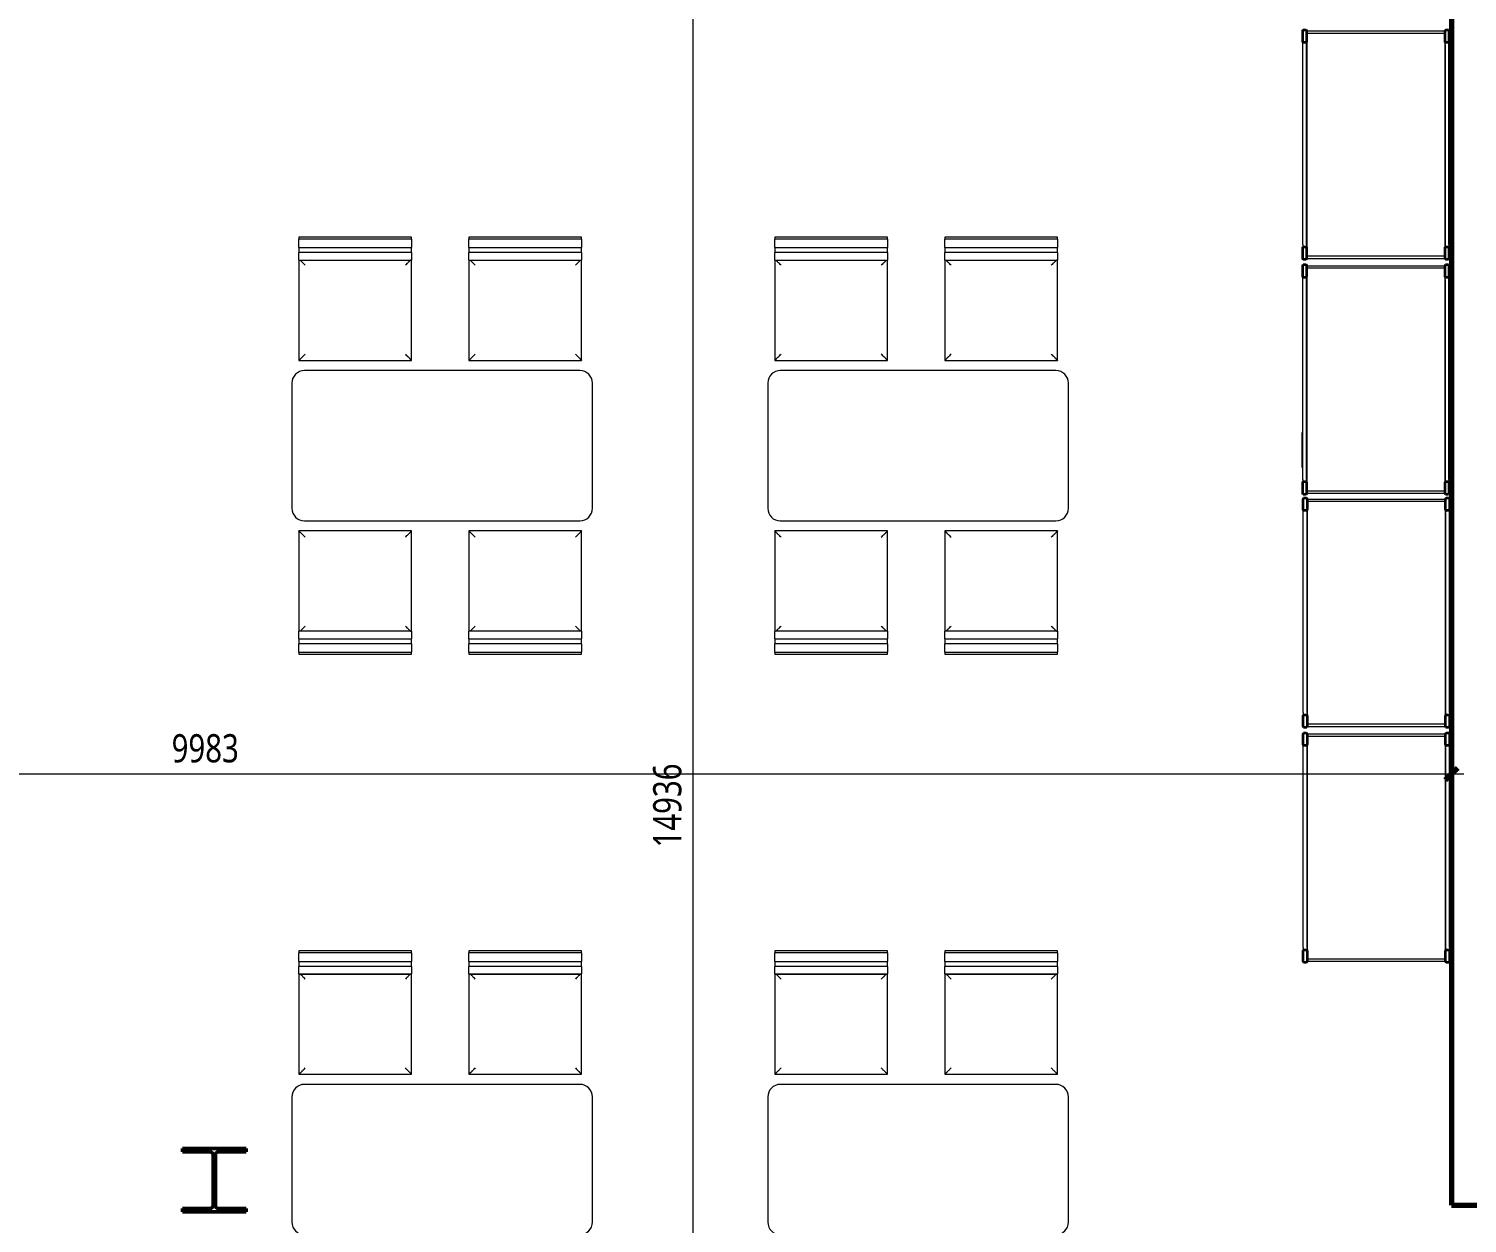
# Model space of a CAD drawing. Header units: millimetres. Extents: x -43239 to -23104, y -13901 to 9341.
# Drawn here: x -34318 to -28575, y -5466 to -697 of the extents above; entities that cross this region are included whole.
import ezdxf

# ---------------------------------------------------------------- set-up
doc = ezdxf.new("R2010")
doc.units = ezdxf.units.MM
for name, color, linetype, lineweight in [('A-ANNO-DIMS', 211, 'Continuous', 9), ('A-ANNO-DIMS-50', 211, 'Continuous', 9), ('A-DETL', 90, 'Continuous', 9), ('A-GENM', 13, 'Continuous', 9), ('A-WALL', 113, 'Continuous', 18), ('I-FURN', 30, 'Continuous', 9), ('S-COLS', 52, 'Continuous', 9)]:
    doc.layers.add(name, color=color, linetype=linetype, lineweight=lineweight)
doc.styles.add('Trebuchet MS', font='trebuc.ttf', dxfattribs={"width": 0.8, "height": 112.5})
doc.dimstyles.new('Linear_-_2_25mm_Trebuchet_MS', dxfattribs={"dimscale": 304.8, "dimtxt": 115.981977, "dimasz": 0.164042, "dimexe": 0.246063, "dimexo": 0.246063, "dimgap": 0.049213, "dimtad": 1, "dimdec": 0, "dimzin": 0, "dimdsep": 46, "dimtxsty": 'Trebuchet MS', "dimblk1": 'OBLIQUE', "dimblk2": 'OBLIQUE', "dimsah": 1, "dimcen": 0.09, "dimdle": 0.164042, "dimazin": 0, "dimtfac": 1, "dimtdec": 4, "dimtix": 1, "dimtmove": 0, "dimatfit": 3, "dimfxl": 1, "dimtvp": 1, "dimtolj": 1, "dimtzin": 0, "dimarcsym": 2})

# ---------------------------------------------------------------- blocks, each defined once
blk = doc.blocks.new('UC-Universal Column-Column - 254x254x73UC-V13-Comedor')
at = {"layer": 'S-COLS'}
h = blk.add_hatch(dxfattribs=at)
h.set_pattern_fill('FP1_9', color=256, style=0, pattern_type=2)
h.set_pattern_definition([(45, (33577.36, 5293.68), (-125.7236, 125.7236), []), (45, (33577.36, 5484.18), (-125.7236, 125.7236), [])])
h.paths.add_polyline_path([(-127.3, -127.1), (127.3, -127.1), (127.3, -112.9), (17, -112.9), (8, -109.1), (4.3, -100.2), (4.3, 100.1), (8, 109.1), (17, 112.8), (127.3, 112.8), (127.3, 127), (-127.3, 127), (-126.8, 112.8), (-17, 112.8), (-7.9, 108.8), (-4.3, 100.1), (-4.3, -100.2), (-8, -109.1), (-17, -112.9), (-127.3, -112.9)])
at = {"layer": 'S-COLS', "lineweight": 50}
for p, q in [((127.3, 127), (-127.3, 127)), ((-127.3, 127), (-127.3, 112.8)), ((127.3, 112.8), (127.3, 127)), ((-127.3, 112.8), (-17, 112.8)), ((-4.3, 100.1), (-4.3, -100.2)), ((4.3, -100.2), (4.3, 100.1)), ((17, 112.8), (127.3, 112.8)), ((-17, -112.9), (-127.3, -112.9)), ((-127.3, -112.9), (-127.3, -127.1)), ((127.3, -112.9), (17, -112.9)), ((127.3, -127.1), (127.3, -112.9)), ((-127.3, -127.1), (127.3, -127.1))]:
    blk.add_line(p, q, dxfattribs=at)
for centre, start, end in [((-17, 100.1), 0, 90), ((17, 100.1), 90, 180), ((-17, -100.2), 270, 0), ((17, -100.2), 180, 270)]:
    blk.add_arc(centre, 12.7, start, end, dxfattribs=at)
blk = doc.blocks.new('Estante microondas - Estante microondas-3150860-Comedor')
at = {"layer": 'A-GENM'}
for p, q in [((-275.8, 432.4), (-276, 431.6)), ((-276, 431.5), (-276, 431.6)), ((-276, 431.6), (-276, 429.1)), ((-276, 431.5), (-276, 428.7)), ((-276, 424.6), (-276, 429.1)), ((-276, 428.7), (-276, 424)), ((-276, 419.4), (-276, 424.6)), ((-276, 418.8), (-276, 424)), ((-276, 414.7), (-276, 419.4)), ((-276, 414.3), (-276, 418.8)), ((-276, 412), (-276, 414.7)), ((-276, 411.8), (-276, 414.3)), ((-276, 411.8), (-276, 412)), ((-275.8, 411), (-276, 411.8)), ((-275.3, 433), (-275.8, 432.4)), ((-275.3, 410.4), (-275.8, 411)), ((-275, 445.9), (-275.3, 443.1)), ((-275.3, 443.1), (-275.3, 414.4)), ((-275.3, 403.5), (-275.3, 414.4)), ((-275.2, 402.4), (-275.3, 403.5)), ((-275.3, 403.5), (-275.3, 400.9)), ((-275.3, 403.5), (-275.3, 400.9)), ((-274.8, 399.5), (-275.2, 402.4)), ((-274.8, 399.5), (-275.2, 402.4)), ((-274.8, 399.5), (-275.2, 402.4)), ((-274.8, 447.1), (-275, 445.9)), ((-274, 448.3), (-274.8, 447.1)), ((-274, 448.3), (-274.8, 447.1)), ((-273.7, 448.7), (-274, 448.3)), ((-265.4, 448.7), (-273.7, 448.7)), ((-265.4, 448.7), (-262.1, 448.7)), ((-262.1, 448.7), (-261.3, 447.5)), ((-261.3, 447.5), (-260.9, 447.1)), ((-260.9, 447.1), (-260.6, 444.2)), ((-260.8, 400.6), (-260.5, 403.5)), ((-260.6, 444.2), (-260.5, 443.1)), ((-260.5, 443.1), (-260.5, 431.8)), ((-260.5, 403.5), (-260.5, 431.8)), ((-260.5, 403.5), (-260.5, 400.9)), ((-260.4, 438.2), (-259.7, 438.2)), ((293.1, 433.9), (-260.4, 433.9)), ((-260.4, 403.5), (-260.4, 392.9)), ((-260.4, 403.5), (-260.4, 392.9)), ((-258.5, 444), (-259.7, 439.8)), ((-259.7, 439.8), (-259.7, -459.8)), ((-258.5, 444), (291.1, 444)), ((291.1, 444), (292.3, 439.8)), ((292.3, -459.8), (292.3, 439.8)), ((292.3, 438.2), (293.1, 438.2)), ((293.2, 444.2), (293.1, 443.1)), ((293.1, 443.1), (293.1, 431.8)), ((293.1, 403.5), (293.1, 431.8)), ((293.1, 403.5), (293.4, 400.6)), ((293.1, 403.5), (293.1, 400.9)), ((293.5, 447.1), (293.2, 444.2)), ((293.2, 444.2), (293.5, 447.1)), ((293.9, 447.5), (293.5, 447.1)), ((294.7, 448.7), (293.9, 447.5)), ((294.7, 448.7), (298, 448.7)), ((306.3, 448.7), (298, 448.7)), ((306.6, 448.3), (306.3, 448.7)), ((306.6, 448.3), (307.4, 447.1)), ((306.6, 448.3), (307.4, 447.1)), ((307.4, 447.1), (307.6, 445.9)), ((307.4, 447.1), (307.6, 445.9)), ((307.4, 399.5), (307.8, 402.4)), ((307.4, 399.5), (307.8, 402.4)), ((307.4, 399.5), (307.8, 402.4)), ((307.6, 445.9), (307.9, 443.1)), ((307.8, 402.4), (307.9, 403.5)), ((307.9, 443.1), (307.9, 431.8)), ((307.9, 433), (308.4, 432.4)), ((307.9, 403.5), (307.9, 431.8)), ((307.9, 410.4), (308.4, 411)), ((307.9, 403.5), (307.9, 400.9)), ((307.9, 400.9), (307.9, 403.5)), ((308.4, 432.4), (308.6, 431.6)), ((308.4, 411), (308.6, 411.8)), ((308.6, 431.5), (308.6, 431.6)), ((308.6, 431.6), (308.6, 429.1)), ((308.6, 428.7), (308.6, 431.5)), ((308.6, 424.6), (308.6, 429.1)), ((308.6, 428.7), (308.6, 424)), ((308.6, 419.4), (308.6, 424.6)), ((308.6, 418.8), (308.6, 424)), ((308.6, 414.7), (308.6, 419.4)), ((308.6, 414.3), (308.6, 418.8)), ((308.6, 412), (308.6, 414.7)), ((308.6, 411.8), (308.6, 414.3)), ((308.6, 412), (308.6, 411.8)), ((-275.3, 388.7), (-275.3, 400.9)), ((-275.3, -408.7), (-275.3, 388.7)), ((-274.5, 399), (-274.8, 399.5)), ((-273.7, 397.8), (-274.5, 399)), ((-265.3, 397.8), (-273.7, 397.8)), ((-265.3, 397.8), (-262.1, 397.8)), ((-262.1, 397.8), (-261.8, 398.3)), ((-260.9, 399.5), (-261.8, 398.3)), ((-261.8, 398.3), (-260.9, 399.5)), ((-260.8, 400.6), (-260.9, 399.5)), ((-260.9, 399.5), (-260.8, 400.6)), ((-260.9, 399.5), (-260.8, 400.6)), ((-260.5, 388.7), (-260.5, 400.9)), ((-260.5, -408.7), (-260.5, 388.7)), ((-259.7, 392.9), (-260.4, 392.9)), ((-260.4, 392.9), (-259.7, 392.9)), ((293.3, 392.9), (292.3, 392.9)), ((292.3, 392.9), (293.3, 392.9)), ((293.1, 388.7), (293.1, 400.9)), ((293.1, 388.7), (293.1, -408.7)), ((293.3, 401.7), (293.3, 392.9)), ((293.3, 401.7), (293.3, 392.9)), ((293.4, 400.6), (293.5, 399.5)), ((293.5, 399.5), (293.4, 400.6)), ((293.5, 399.5), (293.4, 400.6)), ((293.5, 399.5), (294.4, 398.3)), ((293.5, 399.5), (294.4, 398.3)), ((294.4, 398.3), (294.7, 397.8)), ((294.7, 397.8), (297.9, 397.8)), ((306.3, 397.8), (297.9, 397.8)), ((306.3, 397.8), (307.1, 399)), ((307.1, 399), (307.4, 399.5)), ((307.9, 388.7), (307.9, 400.9)), ((307.9, -408.7), (307.9, 388.7)), ((-276, -431.8), (-275.8, -431)), ((-276, -431.9), (-276, -431.8)), ((-276, -434.3), (-276, -431.8)), ((-276, -434.7), (-276, -431.9)), ((-276, -438.7), (-276, -434.3)), ((-276, -434.7), (-276, -439.3)), ((-276, -444), (-276, -438.7)), ((-276, -439.3), (-276, -444.6)), ((-276, -448.6), (-276, -444)), ((-276, -449.1), (-276, -444.6)), ((-276, -448.6), (-276, -451.4)), ((-276, -449.1), (-276, -451.6)), ((-276, -451.6), (-276, -451.4)), ((-276, -451.6), (-275.8, -452.4)), ((-275.3, -430.4), (-275.8, -431)), ((-275.3, -453), (-275.8, -452.4)), ((-275.3, -408.7), (-275.3, -420.8)), ((-275.3, -423.4), (-275.3, -420.8)), ((-275.3, -423.4), (-275.3, -420.8)), ((-275.2, -422.3), (-275.3, -423.4)), ((-275.3, -423.4), (-275.3, -451.8)), ((-275.3, -463), (-275.3, -451.8)), ((-274.8, -419.4), (-275.2, -422.3)), ((-274.8, -419.4), (-275.2, -422.3)), ((-274.8, -419.4), (-275.2, -422.3)), ((-274.5, -419), (-274.8, -419.4)), ((-273.6, -417.8), (-274.5, -419)), ((-265.3, -417.8), (-273.6, -417.8)), ((-265.3, -417.8), (-262.1, -417.8)), ((-262.1, -417.8), (-261.8, -418.2)), ((-260.9, -419.4), (-261.8, -418.2)), ((-261.8, -418.2), (-260.9, -419.4)), ((-260.8, -420.5), (-260.9, -419.4)), ((-260.9, -419.4), (-260.8, -420.5)), ((-260.9, -419.4), (-260.8, -420.5)), ((-260.5, -423.4), (-260.8, -420.5)), ((-260.5, -408.7), (-260.5, -420.8)), ((-260.5, -423.4), (-260.5, -420.8)), ((-260.5, -423.4), (-260.5, -451.8)), ((-260.5, -463), (-260.5, -451.8)), ((-260.4, -423.4), (-260.4, -412.9)), ((-260.4, -412.9), (-259.7, -412.9)), ((-260.4, -423.4), (-260.4, -412.9)), ((-259.7, -412.9), (-260.4, -412.9)), ((-260.4, -453.9), (293.1, -453.9)), ((-259.7, -458.2), (-260.4, -458.2)), ((292.3, -412.9), (293.3, -412.9)), ((293.3, -412.9), (292.3, -412.9)), ((293.1, -458.2), (292.3, -458.2)), ((293.1, -408.7), (293.1, -420.8)), ((293.4, -420.5), (293.1, -423.4)), ((293.1, -423.4), (293.1, -420.8)), ((293.1, -423.4), (293.1, -451.8)), ((293.1, -463), (293.1, -451.8)), ((293.3, -412.9), (293.3, -421.7)), ((293.3, -421.7), (293.3, -412.9)), ((293.4, -420.5), (293.5, -419.4)), ((293.5, -419.4), (293.4, -420.5)), ((293.5, -419.4), (293.4, -420.5)), ((293.5, -419.4), (294.4, -418.2)), ((294.4, -418.2), (293.5, -419.4)), ((294.7, -417.8), (294.4, -418.2)), ((297.9, -417.8), (294.7, -417.8)), ((297.9, -417.8), (306.3, -417.8)), ((306.3, -417.8), (307.1, -419)), ((307.1, -419), (307.4, -419.4)), ((307.4, -419.4), (307.8, -422.3)), ((307.4, -419.4), (307.8, -422.3)), ((307.4, -419.4), (307.8, -422.3)), ((307.8, -422.3), (307.9, -423.4)), ((307.9, -408.7), (307.9, -420.8)), ((307.9, -423.4), (307.9, -420.8)), ((307.9, -423.4), (307.9, -420.8)), ((307.9, -423.4), (307.9, -434.3)), ((307.9, -430.4), (308.4, -431)), ((307.9, -463), (307.9, -434.3)), ((307.9, -453), (308.4, -452.4)), ((308.4, -431), (308.6, -431.8)), ((308.4, -452.4), (308.6, -451.6)), ((308.6, -431.8), (308.6, -431.9)), ((308.6, -431.8), (308.6, -434.3)), ((308.6, -431.9), (308.6, -434.7)), ((308.6, -434.3), (308.6, -438.7)), ((308.6, -434.7), (308.6, -439.3)), ((308.6, -438.7), (308.6, -444)), ((308.6, -439.3), (308.6, -444.6)), ((308.6, -448.6), (308.6, -444)), ((308.6, -444.6), (308.6, -449.1)), ((308.6, -451.4), (308.6, -448.6)), ((308.6, -451.6), (308.6, -449.1)), ((308.6, -451.4), (308.6, -451.6)), ((-275, -465.9), (-275.3, -463)), ((-274.8, -467), (-275, -465.9)), ((-275, -465.9), (-274.8, -467)), ((-274, -468.2), (-274.8, -467)), ((-274, -468.2), (-274.8, -467)), ((-273.6, -468.7), (-274, -468.2)), ((-273.6, -468.7), (-265.4, -468.7)), ((-265.4, -468.7), (-262.1, -468.7)), ((-262.1, -468.7), (-261.3, -467.5)), ((-261.3, -467.5), (-260.9, -467)), ((-260.9, -467), (-260.6, -464.2)), ((-260.9, -467), (-260.6, -464.2)), ((-260.6, -464.2), (-260.5, -463)), ((-259.7, -459.8), (-258.5, -464)), ((-258.5, -464), (291.1, -464)), ((291.1, -464), (292.3, -459.8)), ((293.2, -464.2), (293.1, -463)), ((293.5, -467), (293.2, -464.2)), ((293.9, -467.5), (293.5, -467)), ((294.7, -468.7), (293.9, -467.5)), ((298, -468.7), (294.7, -468.7)), ((298, -468.7), (306.3, -468.7)), ((306.3, -468.7), (306.6, -468.2)), ((306.6, -468.2), (307.4, -467)), ((306.6, -468.2), (307.4, -467)), ((307.4, -467), (307.6, -465.9)), ((307.6, -465.9), (307.9, -463))]:
    blk.add_line(p, q, dxfattribs=at)
at = {"layer": 'A-GENM', "lineweight": 35}
for p, q in [((-275.3, 443.1), (-275, 445.9)), ((-275.3, 414.4), (-275.3, 443.1)), ((-275.3, 403.5), (-275.3, 414.4)), ((-275.2, 402.4), (-275.3, 403.5)), ((-274.8, 399.5), (-275.2, 402.4)), ((-275, 445.9), (-274.8, 447.1)), ((-274.8, 447.1), (-274, 448.3)), ((-274, 448.3), (-273.7, 448.7)), ((-273.7, 448.7), (-265.4, 448.7)), ((-265.4, 448.7), (-262.1, 448.7)), ((-262.1, 448.7), (-261.3, 447.5)), ((-261.3, 447.5), (-260.9, 447.1)), ((-260.9, 447.1), (-260.6, 444.2)), ((-260.5, 403.5), (-260.8, 400.6)), ((-260.6, 444.2), (-260.5, 443.1)), ((-260.5, 443.1), (-260.5, 431.8)), ((-260.5, 431.8), (-260.5, 403.5)), ((293.1, 443.1), (293.2, 444.2)), ((293.1, 431.8), (293.1, 443.1)), ((293.1, 403.5), (293.1, 431.8)), ((293.4, 400.6), (293.1, 403.5)), ((293.2, 444.2), (293.5, 447.1)), ((293.5, 447.1), (293.9, 447.5)), ((293.9, 447.5), (294.7, 448.7)), ((294.7, 448.7), (298, 448.7)), ((298, 448.7), (306.3, 448.7)), ((306.3, 448.7), (306.6, 448.3)), ((306.6, 448.3), (307.4, 447.1)), ((307.4, 447.1), (307.6, 445.9)), ((307.8, 402.4), (307.4, 399.5)), ((307.6, 445.9), (307.9, 443.1)), ((307.9, 403.5), (307.8, 402.4)), ((307.9, 443.1), (307.9, 431.8)), ((307.9, 431.8), (307.9, 403.5)), ((-274.5, 399), (-274.8, 399.5)), ((-273.7, 397.8), (-274.5, 399)), ((-265.3, 397.8), (-273.7, 397.8)), ((-262.1, 397.8), (-265.3, 397.8)), ((-261.8, 398.3), (-262.1, 397.8)), ((-260.9, 399.5), (-261.8, 398.3)), ((-260.8, 400.6), (-260.9, 399.5)), ((293.5, 399.5), (293.4, 400.6)), ((294.4, 398.3), (293.5, 399.5)), ((294.7, 397.8), (294.4, 398.3)), ((297.9, 397.8), (294.7, 397.8)), ((306.3, 397.8), (297.9, 397.8)), ((307.1, 399), (306.3, 397.8)), ((307.4, 399.5), (307.1, 399)), ((-275.3, -423.4), (-275.2, -422.3)), ((-275.3, -451.8), (-275.3, -423.4)), ((-275.3, -463), (-275.3, -451.8)), ((-275.2, -422.3), (-274.8, -419.4)), ((-274.8, -419.4), (-274.5, -419)), ((-274.5, -419), (-273.6, -417.8)), ((-273.6, -417.8), (-265.3, -417.8)), ((-265.3, -417.8), (-262.1, -417.8)), ((-262.1, -417.8), (-261.8, -418.2)), ((-261.8, -418.2), (-260.9, -419.4)), ((-260.9, -419.4), (-260.8, -420.5)), ((-260.8, -420.5), (-260.5, -423.4)), ((-260.5, -423.4), (-260.5, -451.8)), ((-260.5, -451.8), (-260.5, -463)), ((293.1, -423.4), (293.4, -420.5)), ((293.1, -451.8), (293.1, -423.4)), ((293.1, -463), (293.1, -451.8)), ((293.4, -420.5), (293.5, -419.4)), ((293.5, -419.4), (294.4, -418.2)), ((294.4, -418.2), (294.7, -417.8)), ((294.7, -417.8), (297.9, -417.8)), ((297.9, -417.8), (306.3, -417.8)), ((306.3, -417.8), (307.1, -419)), ((307.1, -419), (307.4, -419.4)), ((307.4, -419.4), (307.8, -422.3)), ((307.8, -422.3), (307.9, -423.4)), ((307.9, -423.4), (307.9, -434.3)), ((307.9, -434.3), (307.9, -463)), ((-275, -465.9), (-275.3, -463)), ((-274.8, -467), (-275, -465.9)), ((-274, -468.2), (-274.8, -467)), ((-273.6, -468.7), (-274, -468.2)), ((-265.4, -468.7), (-273.6, -468.7)), ((-262.1, -468.7), (-265.4, -468.7)), ((-261.3, -467.5), (-262.1, -468.7)), ((-260.9, -467), (-261.3, -467.5)), ((-260.6, -464.2), (-260.9, -467)), ((-260.5, -463), (-260.6, -464.2)), ((293.2, -464.2), (293.1, -463)), ((293.5, -467), (293.2, -464.2)), ((293.9, -467.5), (293.5, -467)), ((294.7, -468.7), (293.9, -467.5)), ((298, -468.7), (294.7, -468.7)), ((306.3, -468.7), (298, -468.7)), ((306.6, -468.2), (306.3, -468.7)), ((307.4, -467), (306.6, -468.2)), ((307.6, -465.9), (307.4, -467)), ((307.9, -463), (307.6, -465.9))]:
    blk.add_line(p, q, dxfattribs=at)
at = {"layer": 'A-GENM', "flags": 128}
for points in [[(-274.8, 447.1), (-275, 445.9), (-260.9, 447.1)], [(307.4, -467), (307.6, -465.9), (293.5, -467)]]:
    blk.add_lwpolyline(points, dxfattribs=at)
blk = doc.blocks.new('TN_RES_Table05 - 600x1200-3433874-Comedor')
at = {"layer": 'I-FURN'}
for p, q in [((690, 300), (-410, 300)), ((-460, 250), (-460, -250)), ((740, -250), (740, 250)), ((-410, -300), (690, -300))]:
    blk.add_line(p, q, dxfattribs=at)
for centre, start, end in [((-410, 250), 90, 180), ((690, 250), 360, 90), ((-410, -250), 180, 270), ((690, -250), 270, 360)]:
    blk.add_arc(centre, 50, start, end, dxfattribs=at)
blk = doc.blocks.new('TN_RES_Chair06 - Red-3433876-Comedor')
at = {"layer": 'I-FURN'}
for p, q in [((225, 274.9), (-225, 274.9)), ((-225, 274.9), (-225, 267)), ((-225, 233.2), (-225, 267)), ((225, 267), (-225, 267)), ((-225, 233.2), (-225, 213.3)), ((-225, 233.2), (225, 233.2)), ((225, 267), (225, 274.9)), ((225, 267), (225, 233.2)), ((225, 213.3), (225, 233.2)), ((-225, 182.9), (-225, 213.3)), ((225, 213.3), (-225, 213.3)), ((-225, 182.9), (-225, 182.5)), ((-225, 182.9), (225, 182.9)), ((-225, 182.5), (225, 182.5)), ((-225, 182.5), (-225, -217.5)), ((225, 213.3), (225, 182.9)), ((225, 182.5), (225, 182.9)), ((225, -217.5), (225, 182.5)), ((-225, -217.5), (225, -217.5))]:
    blk.add_line(p, q, dxfattribs=at)
for points, knots in [([(-200, 162.5), (-202.2, 164.7), (-205.4, 168), (-209.6, 172.1), (-212.1, 174.5), (-213.9, 176.4), (-215.7, 178.2), (-217.3, 179.8), (-218.8, 181.3), (-219.6, 182.1), (-220, 182.5), (-220.2, 182.7)], [-1, -1, -1, -1, -0.8333333, -0.75, -0.6666667, -0.625, -0.5833333, -0.5, -0.4583333, -0.4166667, -0.4031458, -0.4031458, -0.4031458, -0.4031458]), ([(220.1, 182.6), (220, 182.5), (219.6, 182.1), (218.8, 181.3), (217.3, 179.8), (215.3, 177.8), (213, 175.5), (211.1, 173.6), (209.1, 171.6), (205.5, 167.9), (202.2, 164.7), (200, 162.5)], [0.4033218, 0.4033218, 0.4033218, 0.4033218, 0.4166667, 0.4583333, 0.5, 0.5833333, 0.6666667, 0.7083333, 0.75, 0.8333333, 1, 1, 1, 1]), ([(-225, -217.5), (-225, -217.5), (-224.6, -217.1), (-223.2, -215.7), (-221.7, -214.2), (-220.2, -212.7), (-218.8, -211.3), (-217.3, -209.8), (-215.3, -207.8), (-213, -205.5), (-211.1, -203.6), (-209.1, -201.6), (-205.5, -197.9), (-202.2, -194.7), (-200, -192.5)], [0, 0, 0, 0, 0.166667, 0.25, 0.333333, 0.416667, 0.458333, 0.5, 0.583333, 0.666667, 0.708333, 0.75, 0.833333, 1, 1, 1, 1]), ([(225, -217.5), (225, -217.5), (224.6, -217.1), (223.2, -215.7), (221.7, -214.2), (220.2, -212.7), (218.8, -211.3), (217.3, -209.8), (215.3, -207.8), (213, -205.5), (211.1, -203.6), (209.1, -201.6), (205.4, -198), (202.2, -194.7), (200, -192.5)], [0, 0, 0, 0, 0.166667, 0.25, 0.333333, 0.416667, 0.458333, 0.5, 0.583333, 0.666667, 0.708333, 0.75, 0.833333, 1, 1, 1, 1])]:
    blk.add_open_spline(points, degree=3, knots=knots, dxfattribs=at)
blk = doc.blocks.new('TN_RES_Chair06 - Red-3437077-Comedor')
at = {"layer": 'I-FURN'}
for p, q in [((-225, 217.5), (-225, -182.5)), ((225, 217.5), (-225, 217.5)), ((225, -182.5), (225, 217.5)), ((225, -182.5), (-225, -182.5)), ((-225, -182.5), (-225, -182.9)), ((-225, -213.3), (-225, -182.9)), ((225, -182.9), (-225, -182.9)), ((-225, -213.3), (-225, -233.2)), ((-225, -213.3), (225, -213.3)), ((225, -182.9), (225, -182.5)), ((225, -182.9), (225, -213.3)), ((225, -233.2), (225, -213.3)), ((-225, -267), (-225, -233.2)), ((225, -233.2), (-225, -233.2)), ((-225, -267), (-225, -274.9)), ((-225, -267), (225, -267)), ((-225, -274.9), (225, -274.9)), ((225, -233.2), (225, -267)), ((225, -274.9), (225, -267))]:
    blk.add_line(p, q, dxfattribs=at)
for points, knots in [([(-200, 192.5), (-202.2, 194.7), (-205.5, 197.9), (-209.6, 202.1), (-212, 204.6), (-213.9, 206.4), (-215.7, 208.2), (-217.3, 209.8), (-218.8, 211.3), (-220.2, 212.7), (-221.7, 214.2), (-223.2, 215.7), (-224.6, 217.1), (-225, 217.5), (-225, 217.5)], [0, 0, 0, 0, 0.166667, 0.25, 0.333333, 0.375, 0.416667, 0.5, 0.541667, 0.583333, 0.666667, 0.75, 0.833333, 1, 1, 1, 1]), ([(200, 192.5), (202.2, 194.7), (205.4, 198), (209.6, 202.1), (212.1, 204.5), (213.9, 206.4), (215.7, 208.2), (217.3, 209.8), (218.8, 211.3), (220.2, 212.7), (221.7, 214.2), (223.2, 215.7), (224.6, 217.1), (225, 217.5), (225, 217.5)], [0, 0, 0, 0, 0.166667, 0.25, 0.333333, 0.375, 0.416667, 0.5, 0.541667, 0.583333, 0.666667, 0.75, 0.833333, 1, 1, 1, 1]), ([(-220.2, -182.7), (-220, -182.5), (-219.6, -182.1), (-218.8, -181.3), (-217.3, -179.8), (-215.7, -178.2), (-213.9, -176.4), (-212.1, -174.5), (-209.6, -172.1), (-205.4, -168), (-202.2, -164.7), (-200, -162.5)], [-0.5968542, -0.5968542, -0.5968542, -0.5968542, -0.5833333, -0.5416667, -0.5, -0.4166667, -0.375, -0.3333333, -0.25, -0.1666667, 0, 0, 0, 0]), ([(200, -162.5), (202.2, -164.7), (205.5, -167.9), (209.6, -172.1), (212, -174.6), (213.9, -176.4), (215.7, -178.2), (217.3, -179.8), (218.8, -181.3), (219.6, -182.1), (220, -182.5), (220.1, -182.6)], [0, 0, 0, 0, 0.1666667, 0.25, 0.3333333, 0.375, 0.4166667, 0.5, 0.5416667, 0.5833333, 0.5966782, 0.5966782, 0.5966782, 0.5966782])]:
    blk.add_open_spline(points, degree=3, knots=knots, dxfattribs=at)
blk = doc.blocks.new('DIMBLOCK1-Comedor')
at = {"layer": 'A-ANNO-DIMS-50'}
for p, q in [((-38621.1, -3672), (-38621.1, -3597)), ((-28638.1, -3672), (-28638.1, -3597)), ((-38671.1, -3672), (-28588.1, -3672)), ((-38621.1, -3672), (-38621.1, -3711.7)), ((-28638.1, -3672), (-28638.1, -3711.7))]:
    blk.add_line(p, q, dxfattribs=at)
at = {"layer": 'A-ANNO-DIMS-50', "lineweight": 70}
for p, q in [((-38621.1, -3672), (-38646.1, -3697)), ((-38621.1, -3672), (-38596.1, -3647)), ((-28638.1, -3672), (-28663.1, -3697)), ((-28638.1, -3672), (-28613.1, -3647))]:
    blk.add_line(p, q, dxfattribs=at)
at = {"layer": 'A-ANNO-DIMS-50', "color": 0, "insert": (-33747.6, -3513.1), "char_height": 112.5, "width": 283.075, "attachment_point": 1, "line_spacing_factor": 1.048425, "style": 'Trebuchet MS'}
blk.add_mtext('9983', dxfattribs=at)
blk = doc.blocks.new('_Oblique')
at = {"color": 0, "linetype": 'ByBlock', "lineweight": -2}
blk.add_line((-0.5, -0.5), (0.5, 0.5), dxfattribs=at)
blk = doc.blocks.new('DIMBLOCK7-Comedor')
at = {"layer": 'A-ANNO-DIMS-50'}
for p, q in [((-31666.3, 3699.8), (-31666.3, -11336)), ((-31666.3, 3649.8), (-31705.9, 3649.8)), ((-31666.3, 3649.8), (-31591.3, 3649.8)), ((-31666.3, -11286), (-31705.9, -11286)), ((-31666.3, -11286), (-31591.3, -11286))]:
    blk.add_line(p, q, dxfattribs=at)
at = {"layer": 'A-ANNO-DIMS-50', "lineweight": 70}
for p, q in [((-31666.3, 3649.8), (-31691.3, 3674.8)), ((-31666.3, 3649.8), (-31641.3, 3624.8)), ((-31666.3, -11286), (-31691.3, -11261)), ((-31666.3, -11286), (-31641.3, -11311))]:
    blk.add_line(p, q, dxfattribs=at)
at = {"layer": 'A-ANNO-DIMS-50', "color": 0, "insert": (-31825.3, -3965.5), "char_height": 112.5, "width": 353.843, "attachment_point": 1, "rotation": 90, "line_spacing_factor": 1.048425, "style": 'Trebuchet MS'}
blk.add_mtext('14936', dxfattribs=at)
blk = doc.blocks.new('DIMBLOCK8-Comedor')
at = {"layer": 'A-ANNO-DIMS-50', "lineweight": 70}
for p, q in [((-36049.7, 3652.4), (-36074.7, 3677.4)), ((-36049.7, 3652.4), (-36024.7, 3627.4)), ((-36049.7, -8943.7), (-36074.7, -8918.7)), ((-36049.7, -8943.7), (-36024.7, -8968.7))]:
    blk.add_line(p, q, dxfattribs=at)
at = {"layer": 'A-ANNO-DIMS-50'}
for p, q in [((-36049.7, 3702.4), (-36049.7, -8993.7)), ((-36049.7, 3652.4), (-36124.7, 3652.4)), ((-36049.7, 3652.4), (-34294.9, 3652.4)), ((-36049.7, -8943.7), (-36089.4, -8943.7)), ((-36049.7, -8943.7), (-35974.7, -8943.7))]:
    blk.add_line(p, q, dxfattribs=at)
at = {"layer": 'A-ANNO-DIMS-50', "color": 0, "insert": (-36208.7, -2793.1), "char_height": 112.5, "width": 353.843, "attachment_point": 1, "rotation": 90, "line_spacing_factor": 1.048425, "style": 'Trebuchet MS'}
blk.add_mtext('12596', dxfattribs=at)

msp = doc.modelspace()

# ---------------------------------------------------------------- linework, layer by layer
at = {"layer": 'A-DETL'}
msp.add_line((-29235.9, -2308.7), (-29235.9, -2448.7), dxfattribs=at)
at = {"layer": 'A-WALL', "lineweight": 70}
for p, q in [((-28638.1, 3643.3), (-28638.1, -5393.7)), ((-28638.1, -5393.7), (-28439.1, -5393.7))]:
    msp.add_line(p, q, dxfattribs=at)

# ---------------------------------------------------------------- block references
at = {"layer": 'A-GENM', "lineweight": 35}
for p in [(-28956.1, -1149.3), (-28956.1, -2087), (-28954.3, -3018.3), (-28954.3, -3956)]:
    msp.add_blockref('Estante microondas - Estante microondas-3150860-Comedor', p, dxfattribs=at)
at = {"layer": 'I-FURN'}
for name, p in [('TN_RES_Chair06 - Red-3433876-Comedor', (-33014.5, -1803.4)), ('TN_RES_Chair06 - Red-3433876-Comedor', (-31114.5, -1803.4)), ('TN_RES_Table05 - 600x1200-3433874-Comedor', (-32807.6, -2361.3)), ('TN_RES_Table05 - 600x1200-3433874-Comedor', (-30907.6, -2361.3)), ('TN_RES_Chair06 - Red-3437077-Comedor', (-33014.5, -2919.3)), ('TN_RES_Chair06 - Red-3437077-Comedor', (-31114.5, -2919.3)), ('TN_RES_Chair06 - Red-3433876-Comedor', (-33014.5, -4653.4)), ('TN_RES_Chair06 - Red-3433876-Comedor', (-31114.5, -4653.4)), ('TN_RES_Table05 - 600x1200-3433874-Comedor', (-32807.6, -5211.3)), ('TN_RES_Table05 - 600x1200-3433874-Comedor', (-30907.6, -5211.3))]:
    msp.add_blockref(name, p, dxfattribs=at)
at = {"layer": 'I-FURN', "rotation": 180}
for name, p in [('TN_RES_Chair06 - Red-3437077-Comedor', (-32335.7, -1803.4)), ('TN_RES_Chair06 - Red-3437077-Comedor', (-30435.7, -1803.4)), ('TN_RES_Chair06 - Red-3433876-Comedor', (-32335.7, -2919.3)), ('TN_RES_Chair06 - Red-3433876-Comedor', (-30435.7, -2919.3)), ('TN_RES_Chair06 - Red-3437077-Comedor', (-32335.7, -4653.4)), ('TN_RES_Chair06 - Red-3437077-Comedor', (-30435.7, -4653.4))]:
    msp.add_blockref(name, p, dxfattribs=at)
at = {"layer": 'S-COLS'}
msp.add_blockref('UC-Universal Column-Column - 254x254x73UC-V13-Comedor', (-33577.4, -5293.7), dxfattribs=at)

# ---------------------------------------------------------------- dimensions: what is measured, and where the dimension line sits
at = {"layer": 'A-ANNO-DIMS'}
for base, p1, p2, override, picture, middle in [((-36049.7, -8943.7), (-34219.9, 3652.4), (-36014.4, -8943.7), {"dimpost": '<>', "dimfxl": 12723.349745}, 'DIMBLOCK8-Comedor', (-36122.2, -2645.7)), ((-31666.3, -11286), (-31630.9, 3649.8), (-31630.9, -11286), {"dimpost": '<>', "dimfxl": 14935.735603}, 'DIMBLOCK7-Comedor', (-31738.7, -3818.1))]:
    dim = msp.add_linear_dim(base=base, p1=p1, p2=p2, angle=90, dimstyle='Linear_-_2_25mm_Trebuchet_MS', override=override, dxfattribs=at)
    dim.commit()
    dim.dimension.update_dxf_attribs({"geometry": picture, "text_midpoint": middle})
dim = msp.add_linear_dim(base=(-28638.1, -3672), p1=(-38621.1, -3636.7), p2=(-28638.1, -3636.7), dimstyle='Linear_-_2_25mm_Trebuchet_MS', override={"dimpost": '<>', "dimfxl": 9983}, dxfattribs=at)
dim.commit()
dim.dimension.update_dxf_attribs({"geometry": 'DIMBLOCK1-Comedor', "text_midpoint": (-33629.6, -3599.6)})

doc.saveas('drawing.dxf')
